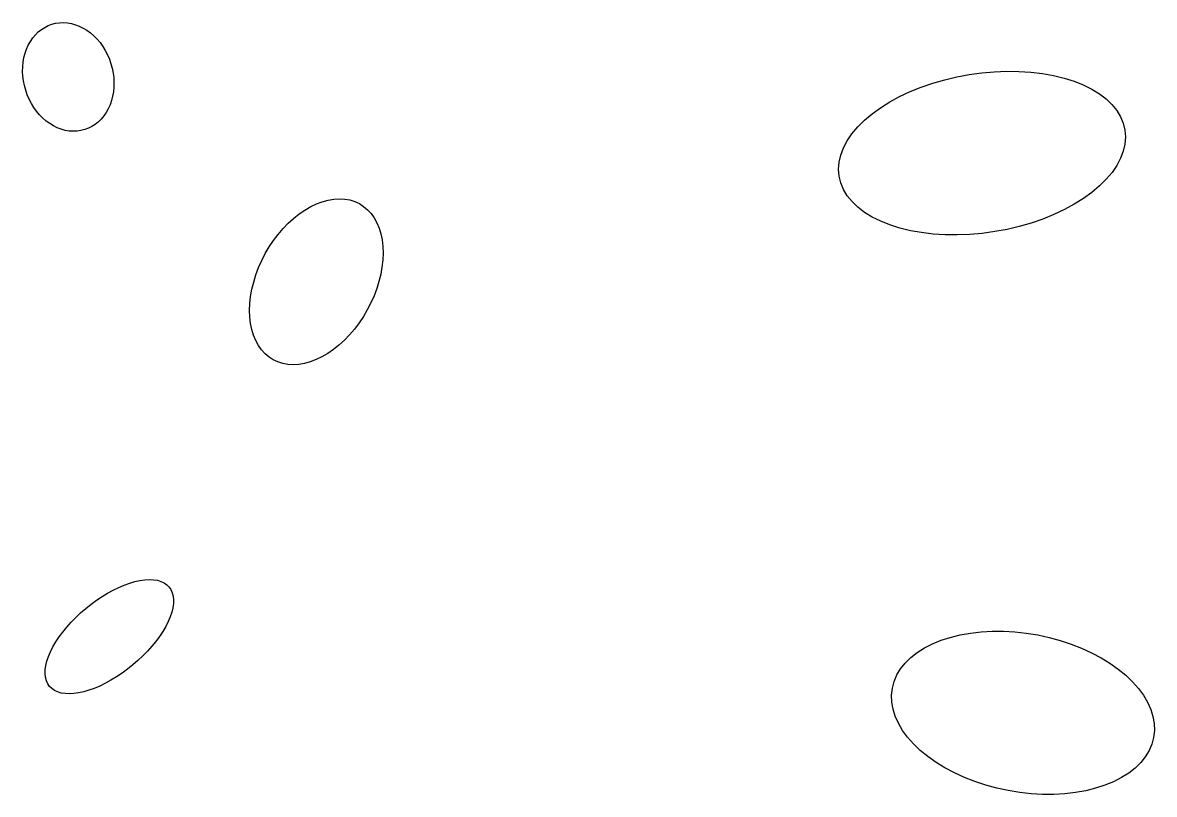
# Model space of a CAD drawing. Header units: metres. Extents: x -12209 to 21926, y -292849 to -276463.
# Drawn here: x -3845 to 535, y -286553 to -283565 of the extents above; entities that cross this region are included whole.
import ezdxf

# ---------------------------------------------------------------- set-up
doc = ezdxf.new("R2010")
doc.units = ezdxf.units.M

msp = doc.modelspace()

# ---------------------------------------------------------------- linework, layer by layer
at = {"layer": 'LAYER'}
for p, q in [((-3795.79, -283612.41), (-3784.62, -283601.45)), ((-3795.79, -283612.41), (-3784.62, -283601.45)), ((-3784.62, -283601.45), (-3772.56, -283591.82)), ((-3784.62, -283601.45), (-3772.56, -283591.82)), ((-3772.56, -283591.82), (-3759.71, -283583.58)), ((-3772.56, -283591.82), (-3759.71, -283583.58)), ((-3759.71, -283583.58), (-3746.17, -283576.81)), ((-3759.71, -283583.58), (-3746.17, -283576.81)), ((-3746.17, -283576.81), (-3732.03, -283571.55)), ((-3746.17, -283576.81), (-3732.03, -283571.55)), ((-3732.03, -283571.55), (-3717.41, -283567.84)), ((-3732.03, -283571.55), (-3717.41, -283567.84)), ((-3732.03, -283571.55), (-3732.03, -283571.55)), ((-3732.03, -283571.55), (-3732.03, -283571.55)), ((-3717.41, -283567.84), (-3702.41, -283565.72)), ((-3717.41, -283567.84), (-3702.41, -283565.72)), ((-3702.41, -283565.72), (-3687.16, -283565.18)), ((-3702.41, -283565.72), (-3687.16, -283565.18)), ((-3687.16, -283565.18), (-3671.77, -283566.25)), ((-3687.16, -283565.18), (-3671.77, -283566.25)), ((-3671.77, -283566.25), (-3656.35, -283568.92)), ((-3671.77, -283566.25), (-3656.35, -283568.92)), ((-3656.35, -283568.92), (-3641.02, -283573.15)), ((-3656.35, -283568.92), (-3641.02, -283573.15)), ((-3641.02, -283573.15), (-3625.9, -283578.93)), ((-3641.02, -283573.15), (-3625.9, -283578.93)), ((-3625.9, -283578.93), (-3611.1, -283586.2)), ((-3625.9, -283578.93), (-3611.1, -283586.2)), ((-3611.1, -283586.2), (-3596.74, -283594.91)), ((-3611.1, -283586.2), (-3596.74, -283594.91)), ((-3596.74, -283594.91), (-3582.92, -283605)), ((-3596.74, -283594.91), (-3582.92, -283605)), ((-3582.92, -283605), (-3569.76, -283616.38)), ((-3582.92, -283605), (-3569.76, -283616.38)), ((-3823.19, -283652.34), (-3815.15, -283637.95)), ((-3823.19, -283652.34), (-3815.15, -283637.95)), ((-3815.15, -283637.95), (-3806, -283624.6)), ((-3815.15, -283637.95), (-3806, -283624.6)), ((-3806, -283624.6), (-3795.79, -283612.41)), ((-3806, -283624.6), (-3795.79, -283612.41)), ((-3569.76, -283616.38), (-3557.35, -283628.98)), ((-3569.76, -283616.38), (-3557.35, -283628.98)), ((-3557.35, -283628.98), (-3545.78, -283642.69)), ((-3557.35, -283628.98), (-3545.78, -283642.69)), ((-3545.78, -283642.69), (-3535.14, -283657.41)), ((-3545.78, -283642.69), (-3535.14, -283657.41)), ((-3840.05, -283700.68), (-3835.69, -283683.83)), ((-3840.05, -283700.68), (-3835.69, -283683.83)), ((-3835.69, -283683.83), (-3830.05, -283667.68)), ((-3835.69, -283683.83), (-3830.05, -283667.68)), ((-3830.05, -283667.68), (-3823.19, -283652.34)), ((-3830.05, -283667.68), (-3823.19, -283652.34)), ((-3535.14, -283657.41), (-3525.52, -283673.03)), ((-3535.14, -283657.41), (-3525.52, -283673.03)), ((-3525.52, -283673.03), (-3516.99, -283689.43)), ((-3525.52, -283673.03), (-3516.99, -283689.43)), ((-3516.99, -283689.43), (-3509.61, -283706.49)), ((-3516.99, -283689.43), (-3509.61, -283706.49)), ((-3845.2, -283754.11), (-3844.82, -283735.95)), ((-3845.2, -283754.11), (-3844.82, -283735.95)), ((-3844.82, -283735.95), (-3843.1, -283718.1)), ((-3844.82, -283735.95), (-3843.1, -283718.1)), ((-3843.1, -283718.1), (-3840.05, -283700.68)), ((-3843.1, -283718.1), (-3840.05, -283700.68)), ((-3509.61, -283706.49), (-3503.44, -283724.07)), ((-3509.61, -283706.49), (-3503.44, -283724.07)), ((-3503.44, -283724.07), (-3498.52, -283742.04)), ((-3503.44, -283724.07), (-3498.52, -283742.04)), ((-3844.24, -283772.43), (-3845.2, -283754.11)), ((-3844.24, -283772.43), (-3845.2, -283754.11)), ((-3841.93, -283790.78), (-3844.24, -283772.43)), ((-3841.93, -283790.78), (-3844.24, -283772.43)), ((-3498.52, -283742.04), (-3494.9, -283760.27)), ((-3498.52, -283742.04), (-3494.9, -283760.27)), ((-3494.9, -283760.27), (-3492.59, -283778.62)), ((-3494.9, -283760.27), (-3492.59, -283778.62)), ((-3492.59, -283778.62), (-3491.63, -283796.94)), ((-3492.59, -283778.62), (-3491.63, -283796.94)), ((-276.63, -283786.27), (-229.38, -283775.08)), ((-276.63, -283786.27), (-229.38, -283775.08)), ((-229.38, -283775.08), (-181.38, -283766.15)), ((-229.38, -283775.08), (-181.38, -283766.15)), ((-181.38, -283766.15), (-133.01, -283759.52)), ((-181.38, -283766.15), (-133.01, -283759.52)), ((-133.01, -283759.52), (-84.64, -283755.26)), ((-133.01, -283759.52), (-84.64, -283755.26)), ((-84.64, -283755.26), (-36.63, -283753.4)), ((-84.64, -283755.26), (-36.63, -283753.4)), ((-36.63, -283753.4), (10.66, -283753.95)), ((-36.63, -283753.4), (10.66, -283753.95)), ((10.66, -283753.95), (56.85, -283756.91)), ((10.66, -283753.95), (56.85, -283756.91)), ((56.85, -283756.91), (101.61, -283762.25)), ((56.85, -283756.91), (101.61, -283762.25)), ((101.61, -283762.25), (144.58, -283769.94)), ((101.61, -283762.25), (144.58, -283769.94)), ((144.58, -283769.94), (185.45, -283779.91)), ((144.58, -283769.94), (185.45, -283779.91)), ((185.45, -283779.91), (223.91, -283792.09)), ((185.45, -283779.91), (223.91, -283792.09)), ((-3838.31, -283809), (-3841.93, -283790.78)), ((-3838.31, -283809), (-3841.93, -283790.78)), ((-3833.39, -283826.98), (-3838.31, -283809)), ((-3833.39, -283826.98), (-3838.31, -283809)), ((-3492.01, -283815.1), (-3493.73, -283832.95)), ((-3492.01, -283815.1), (-3493.73, -283832.95)), ((-3491.63, -283796.94), (-3492.01, -283815.1)), ((-3491.63, -283796.94), (-3492.01, -283815.1)), ((-410.41, -283832.37), (-367.5, -283815.02)), ((-410.41, -283832.37), (-367.5, -283815.02)), ((-367.5, -283815.02), (-322.79, -283799.61)), ((-367.5, -283815.02), (-322.79, -283799.61)), ((-322.79, -283799.61), (-276.63, -283786.27)), ((-322.79, -283799.61), (-276.63, -283786.27)), ((223.91, -283792.09), (259.65, -283806.38)), ((223.91, -283792.09), (259.65, -283806.38)), ((259.65, -283806.38), (292.4, -283822.69)), ((259.65, -283806.38), (292.4, -283822.69)), ((292.4, -283822.69), (321.93, -283840.88)), ((292.4, -283822.69), (321.93, -283840.88)), ((-3827.22, -283844.56), (-3833.39, -283826.98)), ((-3827.22, -283844.56), (-3833.39, -283826.98)), ((-3819.84, -283861.61), (-3827.22, -283844.56)), ((-3819.84, -283861.61), (-3827.22, -283844.56)), ((-3811.31, -283878.02), (-3819.84, -283861.61)), ((-3811.31, -283878.02), (-3819.84, -283861.61)), ((-3501.14, -283867.22), (-3506.78, -283883.37)), ((-3501.14, -283867.22), (-3506.78, -283883.37)), ((-3496.79, -283850.37), (-3501.14, -283867.22)), ((-3496.79, -283850.37), (-3501.14, -283867.22)), ((-3493.73, -283832.95), (-3496.79, -283850.37)), ((-3493.73, -283832.95), (-3496.79, -283850.37)), ((-489.59, -283872.35), (-451.21, -283851.53)), ((-489.59, -283872.35), (-451.21, -283851.53)), ((-451.21, -283851.53), (-410.41, -283832.37)), ((-451.21, -283851.53), (-410.41, -283832.37)), ((321.93, -283840.88), (348, -283860.82)), ((321.93, -283840.88), (348, -283860.82)), ((348, -283860.82), (370.41, -283882.35)), ((348, -283860.82), (370.41, -283882.35)), ((-3801.69, -283893.64), (-3811.31, -283878.02)), ((-3801.69, -283893.64), (-3811.31, -283878.02)), ((-3791.05, -283908.36), (-3801.69, -283893.64)), ((-3791.05, -283908.36), (-3801.69, -283893.64)), ((-3779.48, -283922.07), (-3791.05, -283908.36)), ((-3779.48, -283922.07), (-3791.05, -283908.36)), ((-3513.64, -283898.7), (-3521.68, -283913.1)), ((-3513.64, -283898.7), (-3521.68, -283913.1)), ((-3506.78, -283883.37), (-3513.64, -283898.7)), ((-3506.78, -283883.37), (-3513.64, -283898.7)), ((-557.9, -283918.34), (-525.24, -283894.68)), ((-557.9, -283918.34), (-525.24, -283894.68)), ((-525.24, -283894.68), (-489.59, -283872.35)), ((-525.24, -283894.68), (-489.59, -283872.35)), ((370.41, -283882.35), (389, -283905.31)), ((370.41, -283882.35), (389, -283905.31)), ((389, -283905.31), (403.62, -283929.52)), ((389, -283905.31), (403.62, -283929.52)), ((-3767.07, -283934.67), (-3779.48, -283922.07)), ((-3767.07, -283934.67), (-3779.48, -283922.07)), ((-3753.91, -283946.05), (-3767.07, -283934.67)), ((-3753.91, -283946.05), (-3767.07, -283934.67)), ((-3740.09, -283956.14), (-3753.91, -283946.05)), ((-3740.09, -283956.14), (-3753.91, -283946.05)), ((-3552.21, -283949.6), (-3564.27, -283959.23)), ((-3552.21, -283949.6), (-3564.27, -283959.23)), ((-3541.04, -283938.64), (-3552.21, -283949.6)), ((-3541.04, -283938.64), (-3552.21, -283949.6)), ((-3530.84, -283926.44), (-3541.04, -283938.64)), ((-3530.84, -283926.44), (-3541.04, -283938.64)), ((-3521.68, -283913.1), (-3530.84, -283926.44)), ((-3521.68, -283913.1), (-3530.84, -283926.44)), ((-613.29, -283968.95), (-587.33, -283943.17)), ((-613.29, -283968.95), (-587.33, -283943.17)), ((-587.33, -283943.17), (-557.9, -283918.34)), ((-587.33, -283943.17), (-557.9, -283918.34)), ((403.62, -283929.52), (414.17, -283954.81)), ((403.62, -283929.52), (414.17, -283954.81)), ((414.17, -283954.81), (420.55, -283980.97)), ((414.17, -283954.81), (420.55, -283980.97)), ((-3725.73, -283964.85), (-3740.09, -283956.14)), ((-3725.73, -283964.85), (-3740.09, -283956.14)), ((-3710.93, -283972.12), (-3725.73, -283964.85)), ((-3710.93, -283972.12), (-3725.73, -283964.85)), ((-3695.81, -283977.9), (-3710.93, -283972.12)), ((-3695.81, -283977.9), (-3710.93, -283972.12)), ((-3680.49, -283982.13), (-3695.81, -283977.9)), ((-3680.49, -283982.13), (-3695.81, -283977.9)), ((-3665.06, -283984.79), (-3680.49, -283982.13)), ((-3665.06, -283984.79), (-3680.49, -283982.13)), ((-3649.67, -283985.86), (-3665.06, -283984.79)), ((-3649.67, -283985.86), (-3665.06, -283984.79)), ((-3634.42, -283985.33), (-3649.67, -283985.86)), ((-3634.42, -283985.33), (-3649.67, -283985.86)), ((-3619.42, -283983.21), (-3634.42, -283985.33)), ((-3619.42, -283983.21), (-3634.42, -283985.33)), ((-3604.8, -283979.5), (-3619.42, -283983.21)), ((-3604.8, -283979.5), (-3619.42, -283983.21)), ((-3590.67, -283974.24), (-3604.8, -283979.5)), ((-3590.67, -283974.24), (-3604.8, -283979.5)), ((-3577.12, -283967.46), (-3590.67, -283974.24)), ((-3577.12, -283967.46), (-3590.67, -283974.24)), ((-3564.27, -283959.23), (-3577.12, -283967.46)), ((-3564.27, -283959.23), (-3577.12, -283967.46)), ((-654.05, -284022.64), (-635.58, -283995.51)), ((-654.05, -284022.64), (-635.58, -283995.51)), ((-635.58, -283995.51), (-613.29, -283968.95)), ((-635.58, -283995.51), (-613.29, -283968.95)), ((420.55, -283980.97), (422.73, -284007.82)), ((420.55, -283980.97), (422.73, -284007.82)), ((-668.55, -284050.13), (-654.05, -284022.64)), ((-668.55, -284050.13), (-654.05, -284022.64)), ((420.68, -284035.13), (414.42, -284062.72)), ((420.68, -284035.13), (414.42, -284062.72)), ((422.73, -284007.82), (420.68, -284035.13)), ((422.73, -284007.82), (420.68, -284035.13)), ((-685.22, -284105.36), (-678.97, -284077.78)), ((-685.22, -284105.36), (-678.97, -284077.78)), ((-678.97, -284077.78), (-668.55, -284050.13)), ((-678.97, -284077.78), (-668.55, -284050.13)), ((414.42, -284062.72), (404.01, -284090.36)), ((414.42, -284062.72), (404.01, -284090.36)), ((-687.27, -284132.68), (-685.22, -284105.36)), ((-687.27, -284132.68), (-685.22, -284105.36)), ((389.51, -284117.86), (371.04, -284144.98)), ((389.51, -284117.86), (371.04, -284144.98)), ((404.01, -284090.36), (389.51, -284117.86)), ((404.01, -284090.36), (389.51, -284117.86)), ((-685.09, -284159.53), (-687.27, -284132.68)), ((-685.09, -284159.53), (-687.27, -284132.68)), ((-685.09, -284159.53), (-685.09, -284159.53)), ((-678.71, -284185.69), (-685.09, -284159.53)), ((-685.09, -284159.53), (-685.09, -284159.53)), ((-678.71, -284185.69), (-685.09, -284159.53)), ((348.74, -284171.54), (322.78, -284197.33)), ((348.74, -284171.54), (322.78, -284197.33)), ((371.04, -284144.98), (348.74, -284171.54)), ((371.04, -284144.98), (348.74, -284171.54)), ((-668.17, -284210.98), (-678.71, -284185.69)), ((-668.17, -284210.98), (-678.71, -284185.69)), ((-653.55, -284235.19), (-668.17, -284210.98)), ((-653.55, -284235.19), (-668.17, -284210.98)), ((322.78, -284197.33), (293.36, -284222.15)), ((322.78, -284197.33), (293.36, -284222.15)), ((-2707.92, -284266.79), (-2685.42, -284258.27)), ((-2707.92, -284266.79), (-2685.42, -284258.27)), ((-2685.42, -284258.27), (-2663.09, -284252.1)), ((-2685.42, -284258.27), (-2663.09, -284252.1)), ((-2663.09, -284252.1), (-2641.11, -284248.34)), ((-2663.09, -284252.1), (-2641.11, -284248.34)), ((-2641.11, -284248.34), (-2619.65, -284247.01)), ((-2641.11, -284248.34), (-2619.65, -284247.01)), ((-2619.65, -284247.01), (-2598.86, -284248.13)), ((-2619.65, -284247.01), (-2598.86, -284248.13)), ((-2598.86, -284248.13), (-2578.91, -284251.68)), ((-2598.86, -284248.13), (-2578.91, -284251.68)), ((-2578.91, -284251.68), (-2559.94, -284257.65)), ((-2578.91, -284251.68), (-2559.94, -284257.65)), ((-2559.94, -284257.65), (-2542.11, -284265.97)), ((-2559.94, -284257.65), (-2542.11, -284265.97)), ((-634.96, -284258.15), (-653.55, -284235.19)), ((-634.96, -284258.15), (-653.55, -284235.19)), ((-612.54, -284279.68), (-634.96, -284258.15)), ((-612.54, -284279.68), (-634.96, -284258.15)), ((260.7, -284245.82), (225.04, -284268.15)), ((260.7, -284245.82), (225.04, -284268.15)), ((293.36, -284222.15), (260.7, -284245.82)), ((293.36, -284222.15), (260.7, -284245.82)), ((-2796.27, -284322.93), (-2774.77, -284305.79)), ((-2796.27, -284322.93), (-2774.77, -284305.79)), ((-2774.77, -284305.79), (-2752.77, -284290.64)), ((-2774.77, -284305.79), (-2752.77, -284290.64)), ((-2752.77, -284290.64), (-2730.43, -284277.61)), ((-2752.77, -284290.64), (-2730.43, -284277.61)), ((-2730.43, -284277.61), (-2707.92, -284266.79)), ((-2730.43, -284277.61), (-2707.92, -284266.79)), ((-2542.11, -284265.97), (-2525.54, -284276.6)), ((-2542.11, -284265.97), (-2525.54, -284276.6)), ((-2525.54, -284276.6), (-2510.37, -284289.44)), ((-2525.54, -284276.6), (-2510.37, -284289.44)), ((-2510.37, -284289.44), (-2496.71, -284304.41)), ((-2510.37, -284289.44), (-2496.71, -284304.41)), ((-2496.71, -284304.41), (-2484.65, -284321.39)), ((-2496.71, -284304.41), (-2484.65, -284321.39)), ((-586.47, -284299.62), (-612.54, -284279.68)), ((-586.47, -284299.62), (-612.54, -284279.68)), ((-556.95, -284317.81), (-586.47, -284299.62)), ((-556.95, -284317.81), (-586.47, -284299.62)), ((186.67, -284288.97), (145.87, -284308.13)), ((186.67, -284288.97), (145.87, -284308.13)), ((225.04, -284268.15), (186.67, -284288.97)), ((225.04, -284268.15), (186.67, -284288.97)), ((-2837.12, -284362.67), (-2817.11, -284341.94)), ((-2837.12, -284362.67), (-2817.11, -284341.94)), ((-2817.11, -284341.94), (-2796.27, -284322.93)), ((-2817.11, -284341.94), (-2796.27, -284322.93)), ((-2484.65, -284321.39), (-2474.31, -284340.24)), ((-2484.65, -284321.39), (-2474.31, -284340.24)), ((-2474.31, -284340.24), (-2465.74, -284360.83)), ((-2474.31, -284340.24), (-2465.74, -284360.83)), ((-524.19, -284334.11), (-556.95, -284317.81)), ((-524.19, -284334.11), (-556.95, -284317.81)), ((-488.45, -284348.41), (-524.19, -284334.11)), ((-488.45, -284348.41), (-524.19, -284334.11)), ((-450, -284360.59), (-488.45, -284348.41)), ((-450, -284360.59), (-488.45, -284348.41)), ((58.25, -284340.88), (12.09, -284354.23)), ((58.25, -284340.88), (12.09, -284354.23)), ((102.95, -284325.48), (58.25, -284340.88)), ((102.95, -284325.48), (58.25, -284340.88)), ((145.87, -284308.13), (102.95, -284325.48)), ((145.87, -284308.13), (102.95, -284325.48)), ((-2874.06, -284408.65), (-2856.15, -284384.96)), ((-2874.06, -284408.65), (-2856.15, -284384.96)), ((-2856.15, -284384.96), (-2837.12, -284362.67)), ((-2856.15, -284384.96), (-2837.12, -284362.67)), ((-2465.74, -284360.83), (-2459.03, -284382.99)), ((-2465.74, -284360.83), (-2459.03, -284382.99)), ((-2459.03, -284382.99), (-2454.21, -284406.57)), ((-2459.03, -284382.99), (-2454.21, -284406.57)), ((-409.13, -284370.56), (-450, -284360.59)), ((-409.13, -284370.56), (-450, -284360.59)), ((-366.15, -284378.25), (-409.13, -284370.56)), ((-366.15, -284378.25), (-409.13, -284370.56)), ((-321.4, -284383.59), (-366.15, -284378.25)), ((-321.4, -284383.59), (-366.15, -284378.25)), ((-275.2, -284386.55), (-321.4, -284383.59)), ((-275.2, -284386.55), (-321.4, -284383.59)), ((-227.92, -284387.1), (-275.2, -284386.55)), ((-227.92, -284387.1), (-275.2, -284386.55)), ((-179.9, -284385.23), (-227.92, -284387.1)), ((-179.9, -284385.23), (-227.92, -284387.1)), ((-131.53, -284380.97), (-179.9, -284385.23)), ((-131.53, -284380.97), (-179.9, -284385.23)), ((-83.16, -284374.35), (-131.53, -284380.97)), ((-83.16, -284374.35), (-131.53, -284380.97)), ((-35.17, -284365.41), (-83.16, -284374.35)), ((-35.17, -284365.41), (-83.16, -284374.35)), ((12.09, -284354.23), (-35.17, -284365.41)), ((12.09, -284354.23), (-35.17, -284365.41)), ((-2905.97, -284459.48), (-2890.7, -284433.55)), ((-2905.97, -284459.48), (-2890.7, -284433.55)), ((-2890.7, -284433.55), (-2874.06, -284408.65)), ((-2890.7, -284433.55), (-2874.06, -284408.65)), ((-2454.21, -284406.57), (-2451.33, -284431.37)), ((-2454.21, -284406.57), (-2451.33, -284431.37)), ((-2451.33, -284431.37), (-2450.41, -284457.22)), ((-2451.33, -284431.37), (-2450.41, -284457.22)), ((-2919.73, -284486.23), (-2905.97, -284459.48)), ((-2919.73, -284486.23), (-2905.97, -284459.48)), ((-2450.41, -284457.22), (-2451.45, -284483.91)), ((-2450.41, -284457.22), (-2451.45, -284483.91)), ((-2942.34, -284541.4), (-2931.88, -284513.61)), ((-2942.34, -284541.4), (-2931.88, -284513.61)), ((-2931.88, -284513.61), (-2919.73, -284486.23)), ((-2931.88, -284513.61), (-2919.73, -284486.23)), ((-2454.45, -284511.25), (-2459.39, -284539.01)), ((-2454.45, -284511.25), (-2459.39, -284539.01)), ((-2451.45, -284483.91), (-2454.45, -284511.25)), ((-2451.45, -284483.91), (-2454.45, -284511.25)), ((-2951.01, -284569.4), (-2942.34, -284541.4)), ((-2951.01, -284569.4), (-2942.34, -284541.4)), ((-2466.22, -284567), (-2474.89, -284595)), ((-2466.22, -284567), (-2474.89, -284595)), ((-2459.39, -284539.01), (-2466.22, -284567)), ((-2459.39, -284539.01), (-2466.22, -284567)), ((-2962.78, -284625.16), (-2957.85, -284597.39)), ((-2962.78, -284625.16), (-2957.85, -284597.39)), ((-2957.85, -284597.39), (-2951.01, -284569.4)), ((-2957.85, -284597.39), (-2951.01, -284569.4)), ((-2474.89, -284595), (-2485.35, -284622.79)), ((-2474.89, -284595), (-2485.35, -284622.79)), ((-2966.82, -284679.18), (-2965.78, -284652.49)), ((-2966.82, -284679.18), (-2965.78, -284652.49)), ((-2965.78, -284652.49), (-2962.78, -284625.16)), ((-2965.78, -284652.49), (-2962.78, -284625.16)), ((-2497.5, -284650.17), (-2511.26, -284676.93)), ((-2497.5, -284650.17), (-2511.26, -284676.93)), ((-2485.35, -284622.79), (-2497.5, -284650.17)), ((-2485.35, -284622.79), (-2497.5, -284650.17)), ((-2965.9, -284705.03), (-2966.82, -284679.18)), ((-2965.9, -284705.03), (-2966.82, -284679.18)), ((-2511.26, -284676.93), (-2526.53, -284702.86)), ((-2511.26, -284676.93), (-2526.53, -284702.86)), ((-2963.02, -284729.84), (-2965.9, -284705.03)), ((-2963.02, -284729.84), (-2965.9, -284705.03)), ((-2958.21, -284753.41), (-2963.02, -284729.84)), ((-2958.21, -284753.41), (-2963.02, -284729.84)), ((-2543.18, -284727.76), (-2561.08, -284751.45)), ((-2543.18, -284727.76), (-2561.08, -284751.45)), ((-2526.53, -284702.86), (-2543.18, -284727.76)), ((-2526.53, -284702.86), (-2543.18, -284727.76)), ((-2951.49, -284775.58), (-2958.21, -284753.41)), ((-2951.49, -284775.58), (-2958.21, -284753.41)), ((-2942.93, -284796.17), (-2951.49, -284775.58)), ((-2942.93, -284796.17), (-2951.49, -284775.58)), ((-2580.12, -284773.74), (-2600.12, -284794.47)), ((-2580.12, -284773.74), (-2600.12, -284794.47)), ((-2561.08, -284751.45), (-2580.12, -284773.74)), ((-2561.08, -284751.45), (-2580.12, -284773.74)), ((-2932.58, -284815.02), (-2942.93, -284796.17)), ((-2932.58, -284815.02), (-2942.93, -284796.17)), ((-2920.53, -284831.99), (-2932.58, -284815.02)), ((-2920.53, -284831.99), (-2932.58, -284815.02)), ((-2642.46, -284830.62), (-2664.46, -284845.76)), ((-2642.46, -284830.62), (-2664.46, -284845.76)), ((-2620.96, -284813.48), (-2642.46, -284830.62)), ((-2620.96, -284813.48), (-2642.46, -284830.62)), ((-2600.12, -284794.47), (-2620.96, -284813.48)), ((-2600.12, -284794.47), (-2620.96, -284813.48)), ((-2906.86, -284846.96), (-2920.53, -284831.99)), ((-2906.86, -284846.96), (-2920.53, -284831.99)), ((-2891.69, -284859.81), (-2906.86, -284846.96)), ((-2891.69, -284859.81), (-2906.86, -284846.96)), ((-2875.12, -284870.43), (-2891.69, -284859.81)), ((-2875.12, -284870.43), (-2891.69, -284859.81)), ((-2875.12, -284870.43), (-2875.12, -284870.43)), ((-2857.29, -284878.76), (-2875.12, -284870.43)), ((-2875.12, -284870.43), (-2875.12, -284870.43)), ((-2857.29, -284878.76), (-2875.12, -284870.43)), ((-2709.31, -284869.61), (-2731.81, -284878.14)), ((-2709.31, -284869.61), (-2731.81, -284878.14)), ((-2686.81, -284858.79), (-2709.31, -284869.61)), ((-2686.81, -284858.79), (-2709.31, -284869.61)), ((-2664.46, -284845.76), (-2686.81, -284858.79)), ((-2664.46, -284845.76), (-2686.81, -284858.79)), ((-2838.32, -284884.72), (-2857.29, -284878.76)), ((-2838.32, -284884.72), (-2857.29, -284878.76)), ((-2818.37, -284888.27), (-2838.32, -284884.72)), ((-2818.37, -284888.27), (-2838.32, -284884.72)), ((-2797.58, -284889.39), (-2818.37, -284888.27)), ((-2797.58, -284889.39), (-2818.37, -284888.27)), ((-2776.12, -284888.07), (-2797.58, -284889.39)), ((-2776.12, -284888.07), (-2797.58, -284889.39)), ((-2754.14, -284884.3), (-2776.12, -284888.07)), ((-2754.14, -284884.3), (-2776.12, -284888.07)), ((-2731.81, -284878.14), (-2754.14, -284884.3)), ((-2731.81, -284878.14), (-2754.14, -284884.3)), ((-3473.01, -285751.26), (-3451.72, -285742.25)), ((-3473.01, -285751.26), (-3451.72, -285742.25)), ((-3451.72, -285742.25), (-3430.88, -285734.76)), ((-3451.72, -285742.25), (-3430.88, -285734.76)), ((-3430.88, -285734.76), (-3410.63, -285728.86)), ((-3430.88, -285734.76), (-3410.63, -285728.86)), ((-3410.63, -285728.86), (-3391.14, -285724.57)), ((-3410.63, -285728.86), (-3391.14, -285724.57)), ((-3391.14, -285724.57), (-3372.56, -285721.94)), ((-3391.14, -285724.57), (-3372.56, -285721.94)), ((-3372.56, -285721.94), (-3355.02, -285720.99)), ((-3372.56, -285721.94), (-3355.02, -285720.99)), ((-3355.02, -285720.99), (-3338.65, -285721.72)), ((-3355.02, -285720.99), (-3338.65, -285721.72)), ((-3338.65, -285721.72), (-3323.59, -285724.14)), ((-3338.65, -285721.72), (-3323.59, -285724.14)), ((-3323.59, -285724.14), (-3309.95, -285728.21)), ((-3323.59, -285724.14), (-3309.95, -285728.21)), ((-3309.95, -285728.21), (-3297.82, -285733.91)), ((-3309.95, -285728.21), (-3297.82, -285733.91)), ((-3297.82, -285733.91), (-3287.31, -285741.19)), ((-3297.82, -285733.91), (-3287.31, -285741.19)), ((-3287.31, -285741.19), (-3278.5, -285750.01)), ((-3287.31, -285741.19), (-3278.5, -285750.01)), ((-3278.5, -285750.01), (-3271.44, -285760.29)), ((-3278.5, -285750.01), (-3271.44, -285760.29)), ((-3559.31, -285800.99), (-3537.89, -285786.69)), ((-3559.31, -285800.99), (-3537.89, -285786.69)), ((-3537.89, -285786.69), (-3516.26, -285773.57)), ((-3537.89, -285786.69), (-3516.26, -285773.57)), ((-3516.26, -285773.57), (-3494.57, -285761.73)), ((-3516.26, -285773.57), (-3494.57, -285761.73)), ((-3494.57, -285761.73), (-3473.01, -285751.26)), ((-3494.57, -285761.73), (-3473.01, -285751.26)), ((-3271.44, -285760.29), (-3266.2, -285771.96)), ((-3271.44, -285760.29), (-3266.2, -285771.96)), ((-3266.2, -285771.96), (-3262.81, -285784.92)), ((-3266.2, -285771.96), (-3262.81, -285784.92)), ((-3262.81, -285784.92), (-3261.3, -285799.08)), ((-3262.81, -285784.92), (-3261.3, -285799.08)), ((-3620.67, -285849.89), (-3600.85, -285832.71)), ((-3620.67, -285849.89), (-3600.85, -285832.71)), ((-3600.85, -285832.71), (-3580.35, -285816.38)), ((-3600.85, -285832.71), (-3580.35, -285816.38)), ((-3580.35, -285816.38), (-3559.31, -285800.99)), ((-3580.35, -285816.38), (-3559.31, -285800.99)), ((-3263.95, -285830.55), (-3268.09, -285847.62)), ((-3263.95, -285830.55), (-3268.09, -285847.62)), ((-3261.68, -285814.32), (-3263.95, -285830.55)), ((-3261.68, -285814.32), (-3263.95, -285830.55)), ((-3261.3, -285799.08), (-3261.68, -285814.32)), ((-3261.3, -285799.08), (-3261.68, -285814.32)), ((-3657.61, -285886.21), (-3639.63, -285867.76)), ((-3657.61, -285886.21), (-3639.63, -285867.76)), ((-3639.63, -285867.76), (-3620.67, -285849.89)), ((-3639.63, -285867.76), (-3620.67, -285849.89)), ((-3274.07, -285865.41), (-3281.85, -285883.79)), ((-3274.07, -285865.41), (-3281.85, -285883.79)), ((-3268.09, -285847.62), (-3274.07, -285865.41)), ((-3268.09, -285847.62), (-3274.07, -285865.41)), ((-3704.3, -285943.52), (-3690.07, -285924.23)), ((-3704.3, -285943.52), (-3690.07, -285924.23)), ((-3690.07, -285924.23), (-3674.47, -285905.08)), ((-3690.07, -285924.23), (-3674.47, -285905.08)), ((-3674.47, -285905.08), (-3657.61, -285886.21)), ((-3674.47, -285905.08), (-3657.61, -285886.21)), ((-3302.53, -285921.74), (-3315.28, -285941.02)), ((-3302.53, -285921.74), (-3315.28, -285941.02)), ((-3291.36, -285902.61), (-3302.53, -285921.74)), ((-3291.36, -285902.61), (-3302.53, -285921.74)), ((-3281.85, -285883.79), (-3291.36, -285902.61)), ((-3281.85, -285883.79), (-3291.36, -285902.61)), ((-177.03, -285928.35), (-135.63, -285923.61)), ((-177.03, -285928.35), (-135.63, -285923.61)), ((-135.63, -285923.61), (-92.99, -285921.25)), ((-135.63, -285923.61), (-92.99, -285921.25)), ((-92.99, -285921.25), (-49.45, -285921.3)), ((-92.99, -285921.25), (-49.45, -285921.3)), ((-49.45, -285921.3), (-5.33, -285923.75)), ((-49.45, -285921.3), (-5.33, -285923.75)), ((-5.33, -285923.75), (39.04, -285928.58)), ((-5.33, -285923.75), (39.04, -285928.58)), ((-3728.22, -285981.93), (-3717.05, -285962.8)), ((-3728.22, -285981.93), (-3717.05, -285962.8)), ((-3717.05, -285962.8), (-3704.3, -285943.52)), ((-3717.05, -285962.8), (-3704.3, -285943.52)), ((-3329.51, -285960.31), (-3345.11, -285979.46)), ((-3329.51, -285960.31), (-3345.11, -285979.46)), ((-3315.28, -285941.02), (-3329.51, -285960.31)), ((-3315.28, -285941.02), (-3329.51, -285960.31)), ((-354.98, -285985.95), (-324.2, -285970.17)), ((-354.98, -285985.95), (-324.2, -285970.17)), ((-324.2, -285970.17), (-290.75, -285956.43)), ((-324.2, -285970.17), (-290.75, -285956.43)), ((-290.75, -285956.43), (-254.89, -285944.82)), ((-290.75, -285956.43), (-254.89, -285944.82)), ((-254.89, -285944.82), (-216.88, -285935.44)), ((-254.89, -285944.82), (-216.88, -285935.44)), ((-216.88, -285935.44), (-177.03, -285928.35)), ((-216.88, -285935.44), (-177.03, -285928.35)), ((39.04, -285928.58), (83.3, -285935.76)), ((39.04, -285928.58), (83.3, -285935.76)), ((83.3, -285935.76), (127.13, -285945.24)), ((83.3, -285935.76), (127.13, -285945.24)), ((127.13, -285945.24), (170.2, -285956.93)), ((127.13, -285945.24), (170.2, -285956.93)), ((170.2, -285956.93), (212.17, -285970.75)), ((170.2, -285956.93), (212.17, -285970.75)), ((-3745.51, -286019.13), (-3737.73, -286000.75)), ((-3745.51, -286019.13), (-3737.73, -286000.75)), ((-3737.73, -286000.75), (-3728.22, -285981.93)), ((-3737.73, -286000.75), (-3728.22, -285981.93)), ((-3361.96, -285998.33), (-3379.94, -286016.77)), ((-3361.96, -285998.33), (-3379.94, -286016.77)), ((-3345.11, -285979.46), (-3361.96, -285998.33)), ((-3345.11, -285979.46), (-3361.96, -285998.33)), ((-407.63, -286023.09), (-382.86, -286003.63)), ((-407.63, -286023.09), (-382.86, -286003.63)), ((-382.86, -286003.63), (-354.98, -285985.95)), ((-382.86, -286003.63), (-354.98, -285985.95)), ((212.17, -285970.75), (252.72, -285986.61)), ((212.17, -285970.75), (252.72, -285986.61)), ((252.72, -285986.61), (291.56, -286004.36)), ((252.72, -285986.61), (291.56, -286004.36)), ((291.56, -286004.36), (328.37, -286023.89)), ((291.56, -286004.36), (328.37, -286023.89)), ((-3757.9, -286070.22), (-3755.63, -286053.99)), ((-3757.9, -286070.22), (-3755.63, -286053.99)), ((-3755.63, -286053.99), (-3751.49, -286036.92)), ((-3755.63, -286053.99), (-3751.49, -286036.92)), ((-3751.49, -286036.92), (-3745.51, -286019.13)), ((-3751.49, -286036.92), (-3745.51, -286019.13)), ((-3418.72, -286051.82), (-3439.23, -286068.16)), ((-3418.72, -286051.82), (-3439.23, -286068.16)), ((-3398.91, -286034.65), (-3418.72, -286051.82)), ((-3398.91, -286034.65), (-3418.72, -286051.82)), ((-3379.94, -286016.77), (-3398.91, -286034.65)), ((-3379.94, -286016.77), (-3398.91, -286034.65)), ((-447.09, -286066.74), (-429.09, -286044.18)), ((-447.09, -286066.74), (-429.09, -286044.18)), ((-429.09, -286044.18), (-407.63, -286023.09)), ((-429.09, -286044.18), (-407.63, -286023.09)), ((328.37, -286023.89), (362.89, -286045.04)), ((328.37, -286023.89), (362.89, -286045.04)), ((362.89, -286045.04), (394.84, -286067.65)), ((362.89, -286045.04), (394.84, -286067.65)), ((-3758.28, -286085.46), (-3757.9, -286070.22)), ((-3758.28, -286085.46), (-3757.9, -286070.22)), ((-3756.77, -286099.62), (-3758.28, -286085.46)), ((-3756.77, -286099.62), (-3758.28, -286085.46)), ((-3753.38, -286112.58), (-3756.77, -286099.62)), ((-3753.38, -286112.58), (-3756.77, -286099.62)), ((-3481.69, -286097.85), (-3503.32, -286110.97)), ((-3481.69, -286097.85), (-3503.32, -286110.97)), ((-3460.27, -286083.55), (-3481.69, -286097.85)), ((-3460.27, -286083.55), (-3481.69, -286097.85)), ((-3439.23, -286068.16), (-3460.27, -286083.55)), ((-3439.23, -286068.16), (-3460.27, -286083.55)), ((-472.16, -286115.56), (-461.48, -286090.59)), ((-472.16, -286115.56), (-461.48, -286090.59)), ((-461.48, -286090.59), (-447.09, -286066.74)), ((-461.48, -286090.59), (-447.09, -286066.74)), ((394.84, -286067.65), (423.99, -286091.55)), ((394.84, -286067.65), (423.99, -286091.55)), ((423.99, -286091.55), (450.12, -286116.56)), ((423.99, -286091.55), (450.12, -286116.56)), ((-3748.14, -286124.25), (-3753.38, -286112.58)), ((-3748.14, -286124.25), (-3753.38, -286112.58)), ((-3741.08, -286134.53), (-3748.14, -286124.25)), ((-3741.08, -286134.53), (-3748.14, -286124.25)), ((-3741.08, -286134.53), (-3741.08, -286134.53)), ((-3732.27, -286143.34), (-3741.08, -286134.53)), ((-3741.08, -286134.53), (-3741.08, -286134.53)), ((-3732.27, -286143.34), (-3741.08, -286134.53)), ((-3721.76, -286150.63), (-3732.27, -286143.34)), ((-3721.76, -286150.63), (-3732.27, -286143.34)), ((-3567.86, -286142.29), (-3588.7, -286149.77)), ((-3567.86, -286142.29), (-3588.7, -286149.77)), ((-3546.57, -286133.28), (-3567.86, -286142.29)), ((-3546.57, -286133.28), (-3567.86, -286142.29)), ((-3525.01, -286122.81), (-3546.57, -286133.28)), ((-3525.01, -286122.81), (-3546.57, -286133.28)), ((-3503.32, -286110.97), (-3525.01, -286122.81)), ((-3503.32, -286110.97), (-3525.01, -286122.81)), ((-482.09, -286168.07), (-479.05, -286141.45)), ((-482.09, -286168.07), (-479.05, -286141.45)), ((-479.05, -286141.45), (-472.16, -286115.56)), ((-479.05, -286141.45), (-472.16, -286115.56)), ((-479.05, -286141.45), (-479.05, -286141.45)), ((-479.05, -286141.45), (-479.05, -286141.45)), ((450.12, -286116.56), (473.02, -286142.48)), ((450.12, -286116.56), (473.02, -286142.48)), ((473.02, -286142.48), (492.52, -286169.12)), ((473.02, -286142.48), (492.52, -286169.12)), ((-3709.63, -286156.33), (-3721.76, -286150.63)), ((-3709.63, -286156.33), (-3721.76, -286150.63)), ((-3695.99, -286160.4), (-3709.63, -286156.33)), ((-3695.99, -286160.4), (-3709.63, -286156.33)), ((-3680.93, -286162.81), (-3695.99, -286160.4)), ((-3680.93, -286162.81), (-3695.99, -286160.4)), ((-3664.56, -286163.55), (-3680.93, -286162.81)), ((-3664.56, -286163.55), (-3680.93, -286162.81)), ((-3647.02, -286162.6), (-3664.56, -286163.55)), ((-3647.02, -286162.6), (-3664.56, -286163.55)), ((-3628.44, -286159.97), (-3647.02, -286162.6)), ((-3628.44, -286159.97), (-3647.02, -286162.6)), ((-3608.95, -286155.68), (-3628.44, -286159.97)), ((-3608.95, -286155.68), (-3628.44, -286159.97)), ((-3588.7, -286149.77), (-3608.95, -286155.68)), ((-3588.7, -286149.77), (-3608.95, -286155.68)), ((-481.26, -286195.21), (-482.09, -286168.07)), ((-481.26, -286195.21), (-482.09, -286168.07)), ((492.52, -286169.12), (508.47, -286196.28)), ((492.52, -286169.12), (508.47, -286196.28)), ((-476.56, -286222.67), (-481.26, -286195.21)), ((-476.56, -286222.67), (-481.26, -286195.21)), ((-468.04, -286250.24), (-476.56, -286222.67)), ((-468.04, -286250.24), (-476.56, -286222.67)), ((508.47, -286196.28), (520.75, -286223.75)), ((508.47, -286196.28), (520.75, -286223.75)), ((520.75, -286223.75), (529.27, -286251.32)), ((520.75, -286223.75), (529.27, -286251.32)), ((-455.76, -286277.71), (-468.04, -286250.24)), ((-455.76, -286277.71), (-468.04, -286250.24)), ((529.27, -286251.32), (533.97, -286278.78)), ((529.27, -286251.32), (533.97, -286278.78)), ((-439.81, -286304.87), (-455.76, -286277.71)), ((-439.81, -286304.87), (-455.76, -286277.71)), ((-420.31, -286331.51), (-439.81, -286304.87)), ((-420.31, -286331.51), (-439.81, -286304.87)), ((534.8, -286305.92), (531.75, -286332.54)), ((534.8, -286305.92), (531.75, -286332.54)), ((533.97, -286278.78), (534.8, -286305.92)), ((533.97, -286278.78), (534.8, -286305.92)), ((-397.41, -286357.43), (-420.31, -286331.51)), ((-397.41, -286357.43), (-420.31, -286331.51)), ((-371.29, -286382.44), (-397.41, -286357.43)), ((-371.29, -286382.44), (-397.41, -286357.43)), ((524.87, -286358.43), (514.19, -286383.4)), ((524.87, -286358.43), (514.19, -286383.4)), ((531.75, -286332.54), (524.87, -286358.43)), ((531.75, -286332.54), (524.87, -286358.43)), ((-342.14, -286406.34), (-371.29, -286382.44)), ((-342.14, -286406.34), (-371.29, -286382.44)), ((-310.18, -286428.95), (-342.14, -286406.34)), ((-310.18, -286428.95), (-342.14, -286406.34)), ((499.79, -286407.25), (481.8, -286429.8)), ((499.79, -286407.25), (481.8, -286429.8)), ((514.19, -286383.4), (499.79, -286407.25)), ((514.19, -286383.4), (499.79, -286407.25)), ((-275.66, -286450.1), (-310.18, -286428.95)), ((-275.66, -286450.1), (-310.18, -286428.95)), ((-238.85, -286469.62), (-275.66, -286450.1)), ((-238.85, -286469.62), (-275.66, -286450.1)), ((460.34, -286450.89), (435.57, -286470.36)), ((460.34, -286450.89), (435.57, -286470.36)), ((481.8, -286429.8), (460.34, -286450.89)), ((481.8, -286429.8), (460.34, -286450.89)), ((-200.02, -286487.38), (-238.85, -286469.62)), ((-200.02, -286487.38), (-238.85, -286469.62)), ((-159.46, -286503.23), (-200.02, -286487.38)), ((-159.46, -286503.23), (-200.02, -286487.38)), ((407.69, -286488.04), (376.91, -286503.81)), ((407.69, -286488.04), (376.91, -286503.81)), ((435.57, -286470.36), (407.69, -286488.04)), ((435.57, -286470.36), (407.69, -286488.04)), ((-117.49, -286517.06), (-159.46, -286503.23)), ((-117.49, -286517.06), (-159.46, -286503.23)), ((-74.43, -286528.75), (-117.49, -286517.06)), ((-74.43, -286528.75), (-117.49, -286517.06)), ((-30.59, -286538.23), (-74.43, -286528.75)), ((-30.59, -286538.23), (-74.43, -286528.75)), ((13.67, -286545.41), (-30.59, -286538.23)), ((13.67, -286545.41), (-30.59, -286538.23)), ((269.59, -286538.55), (229.74, -286545.64)), ((269.59, -286538.55), (229.74, -286545.64)), ((307.6, -286529.17), (269.59, -286538.55)), ((307.6, -286529.17), (269.59, -286538.55)), ((343.46, -286517.56), (307.6, -286529.17)), ((343.46, -286517.56), (307.6, -286529.17)), ((376.91, -286503.81), (343.46, -286517.56)), ((376.91, -286503.81), (343.46, -286517.56)), ((58.03, -286550.24), (13.67, -286545.41)), ((58.03, -286550.24), (13.67, -286545.41)), ((102.15, -286552.69), (58.03, -286550.24)), ((102.15, -286552.69), (58.03, -286550.24)), ((145.7, -286552.74), (102.15, -286552.69)), ((145.7, -286552.74), (102.15, -286552.69)), ((188.33, -286550.38), (145.7, -286552.74)), ((188.33, -286550.38), (145.7, -286552.74)), ((229.74, -286545.64), (188.33, -286550.38)), ((229.74, -286545.64), (188.33, -286550.38))]:
    msp.add_line(p, q, dxfattribs=at)

doc.saveas('drawing.dxf')
